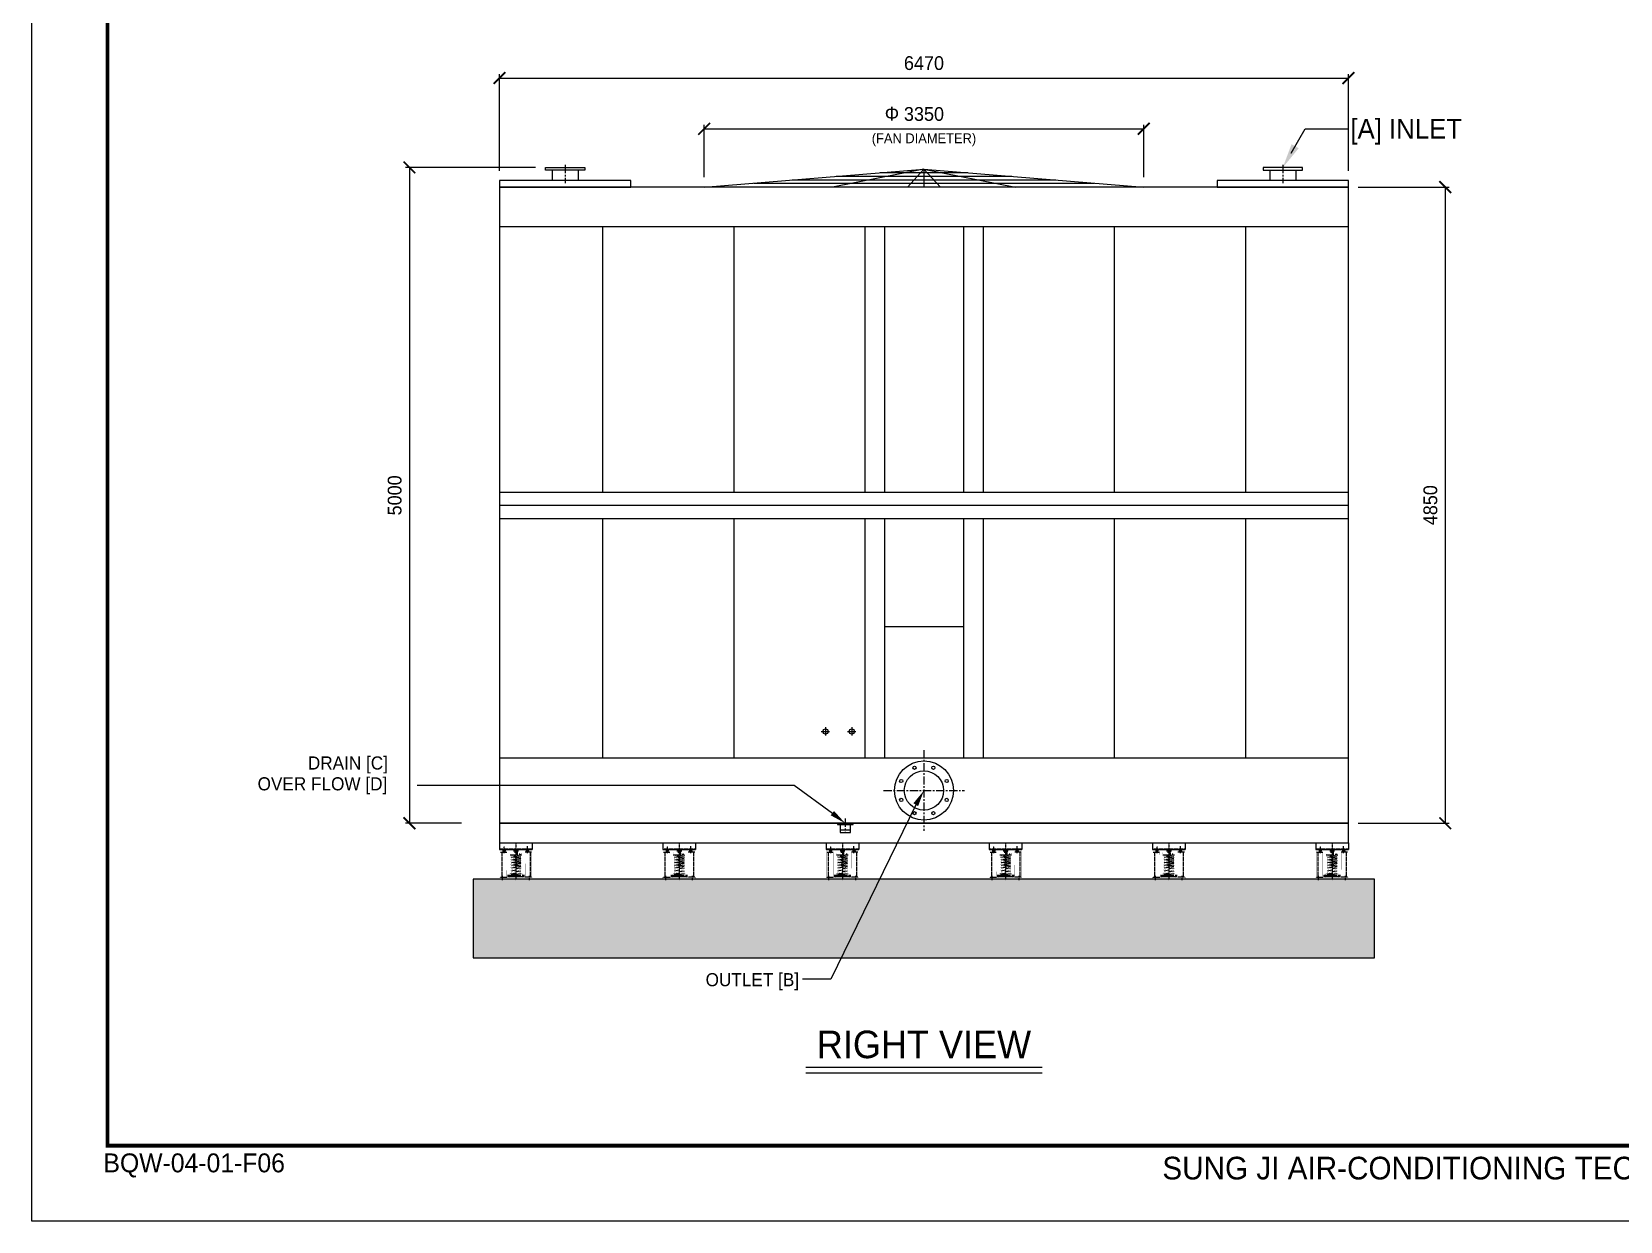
# Model space of a CAD drawing. Header units: millimetres. Extents: x -5717 to 18496, y -1212 to 15910.
# Drawn here: x -5717 to 6390, y -1212 to 7857 of the extents above; entities that cross this region are included whole.
import ezdxf
from ezdxf.enums import TextEntityAlignment as Align

# ---------------------------------------------------------------- set-up
doc = ezdxf.new("R2010")
doc.units = ezdxf.units.MM
doc.linetypes.add('CENTER', pattern=[2, 1.25, -0.25, 0.25, -0.25])
doc.linetypes.add('HIDDEN', pattern=[9.525, 6.35, -3.175])
doc.layers.get('DEFPOINTS').update_dxf_attribs({"color": 143})
for name, color, linetype in [('CENTER', 1, 'CENTER'), ('냉각탑_dim', 1, 'Continuous'), ('냉각탑_form', 1, 'Continuous'), ('냉각탑_text', 3, 'Continuous')]:
    doc.layers.add(name, color=color, linetype=linetype)
doc.styles.add('HY울릉도L', font='')
doc.styles.add('돋움', font='')
doc.styles.get('HY울릉도L').set_extended_font_data('HY울릉도L')
doc.styles.get('돋움').set_extended_font_data('Dotum')
doc.dimstyles.new('성지DIM', dxfattribs={"dimtxt": 3.5, "dimasz": 3, "dimexe": 1, "dimexo": 2.5, "dimgap": 2, "dimtad": 1, "dimdec": 0, "dimzin": 3, "dimdsep": 46, "dimtxsty": 'HY울릉도L', "dimblk": 'ARCHTICK', "dimcen": -2, "dimclrd": 256, "dimclre": 256, "dimclrt": 7, "dimadec": 0, "dimazin": 0, "dimtfac": 1, "dimtdec": 0, "dimtofl": 0, "dimtmove": 0, "dimatfit": 3, "dimfxl": 1, "dimtolj": 1, "dimtzin": 0, "dimlwe": -1, "dimarcsym": 0})

# ---------------------------------------------------------------- blocks, each defined once
blk = doc.blocks.new('냉각탑form')
at = {"layer": 'DEFPOINTS'}
blk.add_lwpolyline([(0, 297.07), (420.1, 297.07), (420.1, 0), (0, 0)], close=True, dxfattribs=at)
at = {"layer": '냉각탑_form', "const_width": 0.5}
blk.add_lwpolyline([(10, 287.07), (10, 10), (410.1, 10), (410.1, 287.07)], close=True, dxfattribs=at)
at = {"layer": '냉각탑_form', "style": '돋움'}
for s, height, p in [('BQW-04-01-F06', 2.5006, (9.48, 6.47)), ('SUNG JI AIR-CONDITIONING TECHNOLOGY CO. LTD', 3.0007, (149.5, 5.53))]:
    blk.add_text(s, height=height, dxfattribs=at).set_placement(p)
blk = doc.blocks.new('A$C036B6841')
at = {"color": 3}
for p, q in [((0, 0), (650, 53.1)), ((650, 53.1), (379, 0)), ((650, 53.1), (601.1, 0)), ((650, 53.1), (1300, 0)), ((650, 53.1), (698.9, 0)), ((650, 53.1), (921, 0)), ((1153, 10.6), (147, 10.6)), ((1040, 21.2), (260, 21.2)), ((910, 31.8), (390, 31.8)), ((780, 42.4), (520, 42.4))]:
    blk.add_line(p, q, dxfattribs=at)
at = {"layer": 'DEFPOINTS'}
blk.add_line((650, 53.1), (650, 0), dxfattribs=at)
blk = doc.blocks.new('_ArchTick')
at = {"color": 0, "linetype": 'ByBlock', "const_width": 0.15}
blk.add_lwpolyline([(-0.5, -0.5), (0.5, 0.5)], dxfattribs=at)
blk = doc.blocks.new('*D8')
at = {"layer": 'DEFPOINTS', "color": 0, "transparency": 16777216}
for p in [(2758, 7117), (-592, 6672), (2758, 6672)]:
    blk.add_point(p, dxfattribs=at)
at = {"layer": '냉각탑_dim', "transparency": 16777216}
for p, q in [((-592, 6747), (-592, 7147)), ((2758, 6747), (2758, 7147))]:
    blk.add_line(p, q, dxfattribs=at)
at = {"layer": '냉각탑_dim', "lineweight": -2, "transparency": 16777216}
blk.add_line((-592, 7117), (2758, 7117), dxfattribs=at)
at = {"layer": '냉각탑_dim', "lineweight": -2, "transparency": 16777216, "xscale": 90, "yscale": 90, "zscale": 90, "rotation": 180}
blk.add_blockref('_ArchTick', (-592, 7117), dxfattribs=at)
at = {"layer": '냉각탑_dim', "lineweight": -2, "transparency": 16777216, "xscale": 90, "yscale": 90, "zscale": 90}
blk.add_blockref('_ArchTick', (2758, 7117), dxfattribs=at)
at = {"layer": '냉각탑_dim', "color": 7, "transparency": 16777216, "insert": (1083, 7229), "char_height": 105, "attachment_point": 5, "style": 'HY울릉도L'}
blk.add_mtext('\\A1;3350', dxfattribs=at)
blk = doc.blocks.new('*D9')
at = {"layer": 'DEFPOINTS', "color": 0, "transparency": 16777216}
for p in [(4318, 7504), (-2152, 6722), (4318, 6722)]:
    blk.add_point(p, dxfattribs=at)
at = {"layer": '냉각탑_dim', "transparency": 16777216}
for p, q in [((-2152, 6797), (-2152, 7534)), ((4318, 6797), (4318, 7534))]:
    blk.add_line(p, q, dxfattribs=at)
at = {"layer": '냉각탑_dim', "lineweight": -2, "transparency": 16777216}
blk.add_line((-2152, 7504), (4318, 7504), dxfattribs=at)
at = {"layer": '냉각탑_dim', "lineweight": -2, "transparency": 16777216, "xscale": 90, "yscale": 90, "zscale": 90, "rotation": 180}
blk.add_blockref('_ArchTick', (-2152, 7504), dxfattribs=at)
at = {"layer": '냉각탑_dim', "lineweight": -2, "transparency": 16777216, "xscale": 90, "yscale": 90, "zscale": 90}
blk.add_blockref('_ArchTick', (4318, 7504), dxfattribs=at)
at = {"layer": '냉각탑_dim', "color": 7, "transparency": 16777216, "insert": (1083, 7617), "char_height": 105, "attachment_point": 5, "style": 'HY울릉도L'}
blk.add_mtext('\\A1;6470', dxfattribs=at)
blk = doc.blocks.new('*D10')
at = {"layer": 'DEFPOINTS', "color": 0, "transparency": 16777216}
for p in [(-1802, 6822), (-2839, 1822), (-2367, 1822)]:
    blk.add_point(p, dxfattribs=at)
at = {"layer": '냉각탑_dim', "transparency": 16777216}
for p, q in [((-1877, 6822), (-2869, 6822)), ((-2442, 1822), (-2869, 1822))]:
    blk.add_line(p, q, dxfattribs=at)
at = {"layer": '냉각탑_dim', "lineweight": -2, "transparency": 16777216}
blk.add_line((-2839, 6822), (-2839, 1822), dxfattribs=at)
at = {"layer": '냉각탑_dim', "lineweight": -2, "transparency": 16777216, "xscale": 90, "yscale": 90, "zscale": 90}
for p, rotation in [((-2839, 6822), 90), ((-2839, 1822), 270)]:
    blk.add_blockref('_ArchTick', p, dxfattribs=dict(at, rotation=rotation))
at = {"layer": '냉각탑_dim', "color": 7, "transparency": 16777216, "insert": (-2951, 4322), "char_height": 105, "attachment_point": 5, "rotation": 90, "style": 'HY울릉도L'}
blk.add_mtext('\\A1;5000', dxfattribs=at)
blk = doc.blocks.new('*D11')
at = {"layer": 'DEFPOINTS', "color": 0, "transparency": 16777216}
for p in [(4318, 6672), (4318, 1822), (5056, 1822)]:
    blk.add_point(p, dxfattribs=at)
at = {"layer": '냉각탑_dim', "transparency": 16777216}
for p, q in [((4393, 6672), (5086, 6672)), ((4393, 1822), (5086, 1822))]:
    blk.add_line(p, q, dxfattribs=at)
at = {"layer": '냉각탑_dim', "lineweight": -2, "transparency": 16777216}
blk.add_line((5056, 6672), (5056, 1822), dxfattribs=at)
at = {"layer": '냉각탑_dim', "lineweight": -2, "transparency": 16777216, "xscale": 90, "yscale": 90, "zscale": 90}
for p, rotation in [((5056, 6672), 90), ((5056, 1822), 270)]:
    blk.add_blockref('_ArchTick', p, dxfattribs=dict(at, rotation=rotation))
at = {"layer": '냉각탑_dim', "color": 7, "transparency": 16777216, "insert": (4943, 4247), "char_height": 105, "attachment_point": 5, "rotation": 90, "style": 'HY울릉도L'}
blk.add_mtext('\\A1;4850', dxfattribs=at)
blk = doc.blocks.new('A$C2E82435F')
for p, q in [((1, 285), (1, 234)), ((1, 285), (250, 285)), ((250, 285), (250, 234)), ((1, 234), (250, 234)), ((7, 215), (55, 215)), ((45, 221), (24, 221)), ((30, 221), (30, 234)), ((30, 221), (30, 234)), ((31, 234), (31, 221)), ((43, 234), (43, 221)), ((43, 221), (43, 234)), ((81, 193), (126, 193)), ((164, 187), (90, 174)), ((164, 167), (91, 154)), ((164, 147), (91, 134)), ((164, 127), (91, 113)), ((109, 188), (107, 193)), ((125, 221), (108, 221)), ((109, 188), (126, 188)), ((112, 234), (139, 234)), ((116, 231), (116, 221)), ((117, 220), (116, 221)), ((116, 170), (163, 179)), ((116, 150), (163, 159)), ((116, 130), (163, 138)), ((117, 220), (125, 220)), ((117, 220), (117, 210)), ((117, 179), (117, 170)), ((117, 159), (117, 150)), ((117, 139), (117, 130)), ((125, 221), (143, 221)), ((125, 221), (143, 221)), ((134, 220), (125, 220)), ((133, 121), (133, 115)), ((134, 220), (135, 221)), ((134, 220), (134, 210)), ((134, 210), (134, 188)), ((135, 231), (135, 221)), ((135, 221), (135, 231)), ((135, 210), (135, 188)), ((143, 221), (143, 231)), ((143, 221), (143, 231)), ((149, 196), (162, 199)), ((154, 203), (156, 203)), ((167, 193), (170, 193)), ((244, 215), (195, 215)), ((206, 221), (227, 221)), ((207, 221), (207, 239)), ((207, 221), (207, 234)), ((208, 239), (208, 215)), ((208, 234), (208, 221)), ((220, 239), (220, 215)), ((220, 221), (220, 239)), ((220, 221), (220, 234)), ((220, 234), (220, 221)), ((220, 221), (220, 234)), ((7, 24), (56, 24)), ((61, 36), (78, 36)), ((126, 29), (61, 29)), ((61, 29), (126, 29)), ((61, 29), (190, 29)), ((74, 29), (61, 29)), ((78, 37), (78, 36)), ((164, 36), (78, 36)), ((88, 49), (126, 49)), ((164, 106), (91, 93)), ((125, 76), (91, 70)), ((128, 54), (102, 48)), ((128, 54), (103, 49)), ((116, 109), (163, 118)), ((116, 116), (125, 116)), ((117, 118), (117, 115)), ((134, 116), (125, 116)), ((126, 90), (163, 96)), ((163, 49), (126, 43)), ((126, 44), (130, 44)), ((128, 67), (163, 73)), ((173, 37), (173, 36)), ((190, 36), (173, 36)), ((177, 29), (190, 29)), ((244, 24), (196, 24))]:
    blk.add_line(p, q)
at = {"linetype": 'CENTER'}
for p, q in [((214, 220), (214, 261)), ((214, 225), (214, 250)), ((73, 21), (73, 39)), ((178, 21), (178, 39))]:
    blk.add_line(p, q, dxfattribs=at)
at = {"linetype": 'HIDDEN'}
for p, q in [((1, 239), (250, 239)), ((17, 215), (17, 24)), ((234, 215), (234, 24)), ((78, 36), (61, 36)), ((173, 36), (190, 36))]:
    blk.add_line(p, q, dxfattribs=at)
at = {"color": 0}
for p, q in [((134, 209), (135, 210)), ((142, 188), (146, 192))]:
    blk.add_line(p, q, dxfattribs=at)
for points, const_width in [([(30, 221), (7, 221), (7, 24), (1, 24), (1, 10), (250, 10), (250, 24), (244, 24), (244, 221), (220, 221)], 1), ([(7, 221), (30, 221)], 1), ([(43, 221), (52, 221), (52, 215)], 1), ([(45, 221), (52, 221)], 1), ([(52, 221), (52, 215)], 1), ([(195, 215), (196, 24), (56, 24), (55, 215)], 1), ([(126, 210), (80, 210), (81, 193), (107, 193)], 0.68), ([(90, 185), (108, 189)], 0.898), ([(90, 174), (116, 173)], 0.898), ([(91, 166), (116, 170)], 0.898), ([(91, 154), (116, 153)], 0.898), ([(91, 145), (116, 150)], 0.898), ([(91, 134), (116, 133)], 0.898), ([(91, 125), (116, 130)], 0.898), ([(116, 179), (116, 170)], 0.562), ([(116, 159), (116, 150)], 0.562), ([(116, 139), (116, 130)], 0.562), ([(167, 202), (167, 193), (170, 193), (171, 210), (126, 210)], 0.68), ([(143, 188), (134, 188)], 0.898), ([(163, 159), (134, 161)], 0.898), ([(163, 138), (134, 140)], 0.898), ([(134, 188), (134, 174)], 0.73), ([(163, 179), (135, 181)], 0.898), ([(134, 162), (134, 153)], 0.73), ([(134, 142), (134, 133)], 0.73), ([(134, 121), (134, 116)], 0.73), ([(143, 188), (154, 203), (165, 203)], 0.68), ([(162, 199), (151, 199)], 0.898), ([(206, 221), (199, 221)], 1), ([(199, 221), (199, 215)], 1), ([(207, 221), (199, 221), (199, 215)], 1), ([(244, 221), (220, 221)], 1), ([(88, 49), (78, 49), (78, 37), (61, 37), (61, 29)], 0.898), ([(61, 29), (61, 24)], 0.898), ([(91, 113), (129, 112)], 0.898), ([(91, 105), (129, 111)], 0.898), ([(91, 93), (126, 90)], 0.898), ([(91, 83), (126, 90)], 0.898), ([(91, 70), (128, 67)], 0.898), ([(128, 67), (91, 59)], 0.898), ([(116, 116), (117, 115)], 0.73), ([(116, 118), (116, 116)], 0.562), ([(117, 115), (125, 115)], 0.562), ([(133, 115), (125, 115)], 0.562), ([(163, 96), (126, 100)], 0.898), ([(125, 76), (163, 73)], 0.898), ([(163, 49), (128, 54)], 0.898), ([(163, 49), (128, 54)], 0.898), ([(163, 118), (134, 120)], 0.898), ([(134, 116), (133, 115)], 0.562), ([(163, 49), (173, 49), (173, 37), (190, 37), (190, 29)], 0.898), ([(190, 29), (190, 24)], 0.898)]:
    blk.add_lwpolyline(points, dxfattribs=dict(const_width=const_width))
for points, const_width in [([(90, 185, 0.725116), (90, 174, 0.725116)], 0.898), ([(91, 166, 0.725116), (91, 154, 0.725116)], 0.898), ([(91, 145, 0.725116), (91, 134, 0.725116)], 0.898), ([(91, 125, 0.725116), (91, 113, 0.725116)], 0.898), ([(133, 182), (162, 186, 0.664207), (162, 199, 0.63815)], 0.898), ([(133, 182), (162, 186, 0.562661), (164, 198, 0.562661)], 0.898), ([(133, 121), (163, 126, 0.664207), (163, 138)], 0.898), ([(135, 162), (163, 167, 0.664207), (163, 179, 0.63815)], 0.898), ([(135, 142), (163, 146, 0.664207), (163, 159, 0.63815)], 0.898), ([(167, 202, 0.414214), (165, 203, 0.414214)], 0.68), ([(91, 105, 0.725116), (91, 93, 0.725116)], 0.898), ([(91, 83, 0.611938), (91, 70, 0.611938)], 0.898), ([(91, 59, 0.495188), (88, 48, 0.495188)], 0.898), ([(126, 99), (163, 106, 0.664207), (163, 118, 0.63815)], 0.898), ([(125, 76), (163, 85, 0.712533), (163, 96, 0.643566)], 0.898), ([(163, 73, -0.712533), (163, 62), (128, 54)], 0.898), ([(164, 36, 0.602155), (163, 49, 0.60596)], 0.898)]:
    blk.add_lwpolyline(points, format="xyb", dxfattribs=dict(const_width=const_width))
for points in [[(112, 234, 0.898, 0.898, 0.322657), (108, 231, 0.898, 0.898, 0), (108, 221, 0.898, 0.898, 0), (116, 221, 0.562, 0.562, 0), (116, 210, 0.562, 0.562, 0)], [(135, 210, 0.562, 0.562, 0), (135, 221, 0.898, 0.898, 0), (143, 221, 0.898, 0.898, 0), (143, 231, 0.898, 0.898, 0.322657), (139, 234, 0.898, 0.898, -0.322657)]]:
    blk.add_lwpolyline(points, format="xyseb")
for centre, radius, start, end in [((112, 230), 4.44, 17.2184, 162.7816), ((126, 219), 15.2, 90.4828, 127.3884), ((125, 219), 15.2, 52.6116, 89.5172), ((139, 230), 4.44, 17.2184, 162.7816)]:
    blk.add_arc(centre, radius, start, end)
at = {"layer": 'CENTER'}
for p, q in [((37, 207), (37, 261)), ((126, 282), (126, 0)), ((214, 207), (214, 261)), ((23, 0), (23, 35)), ((228, 0), (228, 35))]:
    blk.add_line(p, q, dxfattribs=at)

msp = doc.modelspace()

# ---------------------------------------------------------------- hatches: boundary and pattern name
h = msp.add_hatch()
h.set_pattern_fill('AR-CONC', color=8)
h.paths.add_polyline_path([(4518, 796.7), (4518, 1396.7), (-2352, 1396.7), (-2352, 796.7)])

# ---------------------------------------------------------------- linework, layer by layer
at = {"color": 3}
for p, q in [((-1752, 6801.7), (-1752, 6721.7)), ((-1552, 6801.7), (-1552, 6721.7)), ((3718, 6801.7), (3718, 6721.7)), ((3918, 6801.7), (3918, 6721.7)), ((-2152, 6671.7), (-2152, 1821.7)), ((4318, 6671.7), (-2152, 6671.7)), ((4318, 1821.7), (4318, 6671.7)), ((-2152, 6371.7), (4318, 6371.7)), ((-1367, 6371.7), (-1367, 4346.7)), ((-367, 6371.7), (-367, 4346.7)), ((633, 6371.7), (633, 4346.7)), ((783, 6371.7), (783, 4346.7)), ((1383, 6371.7), (1383, 4346.7)), ((1533, 6371.7), (1533, 4346.7)), ((2533, 6371.7), (2533, 4346.7)), ((3533, 6371.7), (3533, 4346.7)), ((-2152, 4346.7), (4318, 4346.7)), ((-2152, 4246.7), (4318, 4246.7)), ((-2152, 4146.7), (4318, 4146.7)), ((-1367, 4146.7), (-1367, 2321.7)), ((-367, 4146.7), (-367, 2321.7)), ((633, 4146.7), (633, 2321.7)), ((783, 4146.7), (783, 2321.7)), ((1383, 4146.7), (1383, 2321.7)), ((1533, 4146.7), (1533, 2321.7)), ((2533, 4146.7), (2533, 2321.7)), ((3533, 4146.7), (3533, 2321.7)), ((783, 3321.7), (1383, 3321.7)), ((-2152, 2321.7), (4318, 2321.7)), ((-2152, 1821.7), (4318, 1821.7)), ((443, 1771.7), (523, 1771.7))]:
    msp.add_line(p, q, dxfattribs=at)
at = {"color": 4}
for p, q in [((4318, 1821.7), (-2152, 1821.7)), ((-2152, 1821.7), (-2152, 1671.7)), ((4318, 1671.7), (4318, 1821.7)), ((-2152, 1671.7), (4318, 1671.7))]:
    msp.add_line(p, q, dxfattribs=at)
at = {"color": 8}
for p, q in [((-2352, 1396.7), (-2352, 796.7)), ((4518, 1396.7), (-2352, 1396.7)), ((4518, 796.7), (4518, 1396.7)), ((-2352, 796.7), (4518, 796.7))]:
    msp.add_line(p, q, dxfattribs=at)
at = {"color": 1}
for p, q in [((183, -36.5), (1983, -36.5)), ((183, -81.5), (1983, -81.5))]:
    msp.add_line(p, q, dxfattribs=at)
at = {"color": 3}
for points in [[(-1502, 6821.7), (-1502, 6801.7), (-1802, 6801.7), (-1802, 6821.7)], [(3668, 6821.7), (3668, 6801.7), (3968, 6801.7), (3968, 6821.7)], [(-2152, 6721.7), (-2152, 6671.7), (-1152, 6671.7), (-1152, 6721.7)], [(3318, 6721.7), (3318, 6671.7), (4318, 6671.7), (4318, 6721.7)], [(423, 1821.7), (423, 1811.7), (543, 1811.7), (543, 1821.7)], [(443, 1811.7), (443, 1751.7), (523, 1751.7), (523, 1811.7)]]:
    msp.add_lwpolyline(points, close=True, dxfattribs=at)
for centre, radius in [((333, 2521.7), 20), ((533, 2521.7), 20), ((1083, 2071.7), 225), ((1083, 2071.7), 150), ((1011.2, 2245), 12), ((1154.7, 2245), 12), ((909.7, 2143.5), 12), ((1256.2, 2143.5), 12), ((909.7, 2000), 12), ((1256.2, 2000), 12), ((1011.2, 1898.5), 12), ((1154.7, 1898.5), 12)]:
    msp.add_circle(centre, radius, dxfattribs=at)
at = {"layer": 'CENTER', "linetype": 'CENTER', "ltscale": 50}
for p, q in [((-1652, 6841.7), (-1652, 6701.7)), ((3818, 6841.7), (3818, 6701.7)), ((333, 2554.2), (333, 2489.2)), ((533, 2554.2), (533, 2489.2)), ((300.5, 2521.7), (365.5, 2521.7)), ((500.5, 2521.7), (565.5, 2521.7)), ((1083, 2379.7), (1083, 1763.7)), ((775, 2071.7), (1391, 2071.7)), ((483, 1857.5), (483, 1745.9))]:
    msp.add_line(p, q, dxfattribs=at)
at = {"layer": '냉각탑_dim', "linetype": 'ByBlock', "lineweight": -2}
for p, q in [((3880.5, 6930), (3988.3, 7116.8)), ((3988.3, 7116.8), (4318, 7116.8)), ((92.6, 2110.3), (-2779, 2110.3)), ((1020.5, 1963.5), (374.4, 633.2)), ((374.4, 633.2), (156.5, 633.4))]:
    msp.add_line(p, q, dxfattribs=at)
msp.add_lwpolyline([(386.6, 1896.3), (92.6, 2110.3)], dxfattribs=at)
at = {"layer": '냉각탑_dim'}
for points in [[(3938.8, 6968.5), (3818, 6821.7), (3884.6, 6999.7)], [(1002.4, 1973.9), (1083, 2071.7), (1038.5, 1953.1)], [(371.8, 1882.7), (483, 1821.7), (397.6, 1915.4)]]:
    msp.add_solid(points, dxfattribs=at)

# ---------------------------------------------------------------- block references
at = {"xscale": 2.576923076923076, "yscale": 2.576923076923076, "zscale": 2.576923076923076}
msp.add_blockref('A$C036B6841', (-592, 6671.7), dxfattribs=at)
for p in [(-2152.5, 1387.2), (-908.5, 1387.2), (335.5, 1387.2), (1579.5, 1387.2), (2823.5, 1387.2), (4067.5, 1387.2)]:
    msp.add_blockref('A$C2E82435F', p)
at = {"layer": '냉각탑_form', "xscale": 57.63657142857144, "yscale": 57.63657142857144, "zscale": 57.63657142857144}
msp.add_blockref('냉각탑form', (-5717, -1212.4), dxfattribs=at)

# ---------------------------------------------------------------- texts
at = {"layer": '냉각탑_text', "style": '돋움'}
for s, height, p in [('Φ', 105, (838.8, 7231.6)), ('(FAN DIAMETER)', 75, (1083, 7044.2)), ('RIGHT VIEW', 210, (1083, 135.8))]:
    msp.add_text(s, height=height, dxfattribs=at).set_placement(p, align=Align.MIDDLE_CENTER)
for s, height, p in [('[A] INLET', 150, (4333, 7116.8)), ('DRAIN [C]', 100, (-3612.8, 2281.6)), ('OVER FLOW [D]', 100, (-3995.8, 2122.8))]:
    msp.add_text(s, height=height, dxfattribs=at).set_placement(p, align=Align.MIDDLE_LEFT)
msp.add_text('OUTLET [B]', height=100, dxfattribs=at).set_placement((131.1, 629.4), align=Align.MIDDLE_RIGHT)

# ---------------------------------------------------------------- dimensions: what is measured, and where the dimension line sits
at = {"layer": '냉각탑_dim'}
for base, p1, p2, picture, middle in [((4318, 7504), (-2152, 6721.7), (4318, 6721.7), '*D9', (1083, 7616.5)), ((2758, 7116.8), (-592, 6671.7), (2758, 6671.7), '*D8', (1083, 7229.3))]:
    dim = msp.add_linear_dim(base=base, p1=p1, p2=p2, dimstyle='성지DIM', override={"dimscale": 30, "dimtmove": 2}, dxfattribs=at)
    dim.commit()
    dim.dimension.update_dxf_attribs({"geometry": picture, "text_midpoint": middle})
for base, p1, p2, picture, middle in [((-2838.9, 1821.7), (-1802, 6821.7), (-2367, 1821.7), '*D10', (-2951.4, 4321.7)), ((5055.6, 1821.7), (4318, 6671.7), (4318, 1821.7), '*D11', (4943.1, 4246.7))]:
    dim = msp.add_linear_dim(base=base, p1=p1, p2=p2, angle=90, dimstyle='성지DIM', override={"dimscale": 30, "dimtmove": 2}, dxfattribs=at)
    dim.commit()
    dim.dimension.update_dxf_attribs({"geometry": picture, "text_midpoint": middle})

doc.saveas('drawing.dxf')
